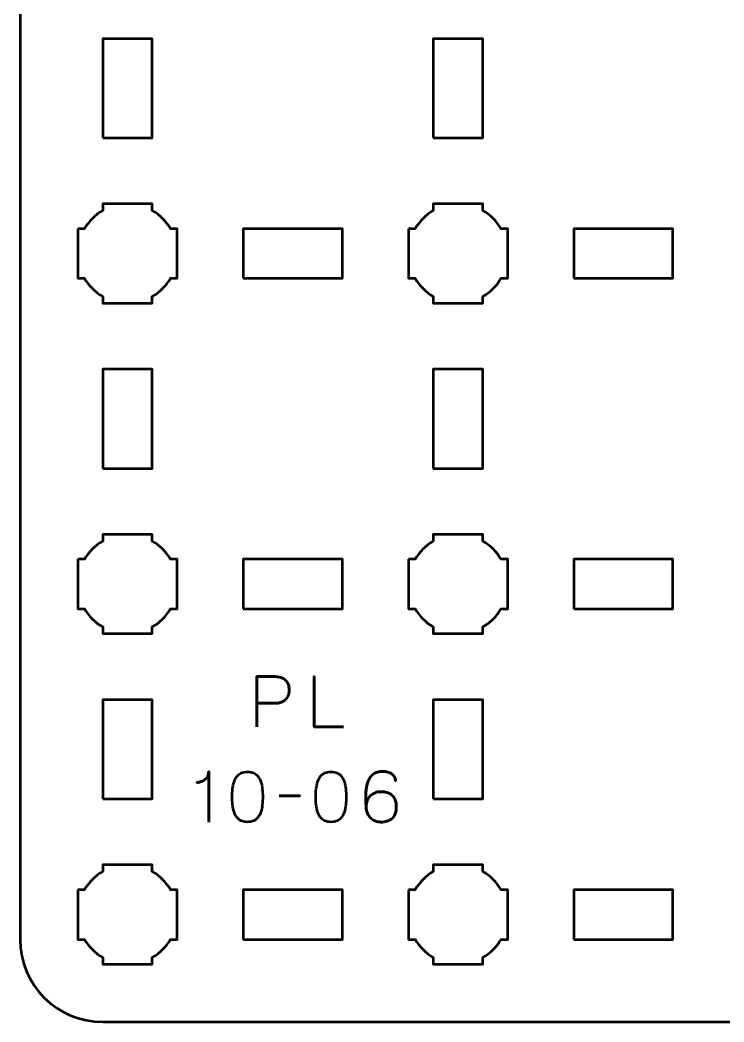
# Model space of a CAD drawing. Header units: centimetres. Extents: x -20.1 to -0.8, y -20.5 to -9.2.
# Drawn here: x -20.15 to -15.89, y -20.5 to -14.44 of the extents above; entities that cross this region are included whole.
import ezdxf

# ---------------------------------------------------------------- set-up
doc = ezdxf.new("R2010")
doc.units = ezdxf.units.CM
doc.header["$MEASUREMENT"] = 0
doc.layers.add('Layer 1', color=7, linetype='Continuous')

msp = doc.modelspace()

# ---------------------------------------------------------------- linework, layer by layer
at = {"layer": 'Layer 1', "color": 250, "lineweight": 53}
for points in [[(-19.65, -15.15), (-19.35, -15.15), (-19.35, -14.55), (-19.65, -14.55), (-19.65, -15.15)], [(-17.65, -15.15), (-17.35, -15.15), (-17.35, -14.55), (-17.65, -14.55), (-17.65, -15.15)], [(-18.8, -16), (-18.2, -16), (-18.2, -15.7), (-18.8, -15.7), (-18.8, -16)], [(-16.8, -16), (-16.2, -16), (-16.2, -15.7), (-16.8, -15.7), (-16.8, -16)], [(-19.65, -17.15), (-19.35, -17.15), (-19.35, -16.55), (-19.65, -16.55), (-19.65, -17.15)], [(-17.65, -17.15), (-17.35, -17.15), (-17.35, -16.55), (-17.65, -16.55), (-17.65, -17.15)], [(-18.8, -18), (-18.2, -18), (-18.2, -17.7), (-18.8, -17.7), (-18.8, -18)], [(-16.8, -18), (-16.2, -18), (-16.2, -17.7), (-16.8, -17.7), (-16.8, -18)], [(-19.65, -19.15), (-19.35, -19.15), (-19.35, -18.55), (-19.65, -18.55), (-19.65, -19.15)], [(-17.65, -19.15), (-17.35, -19.15), (-17.35, -18.55), (-17.65, -18.55), (-17.65, -19.15)], [(-18.8, -20), (-18.2, -20), (-18.2, -19.7), (-18.8, -19.7), (-18.8, -20)], [(-16.8, -20), (-16.2, -20), (-16.2, -19.7), (-16.8, -19.7), (-16.8, -20)]]:
    msp.add_lwpolyline(points, close=True, dxfattribs=at)
msp.add_open_spline([(-20.15, -20), (-20.15, -20), (-20.15, -9.7), (-20.15, -9.7), (-20.15, -9.7), (-20.15, -9.42391), (-19.92609, -9.2), (-19.65, -9.2), (-19.65, -9.2), (-19.65, -9.2), (-1.35, -9.2), (-1.35, -9.2), (-1.35, -9.2), (-1.07391, -9.2), (-0.85, -9.42391), (-0.85, -9.7), (-0.85, -9.7), (-0.85, -9.7), (-0.85, -20), (-0.85, -20), (-0.85, -20), (-0.85, -20.27609), (-1.07391, -20.5), (-1.35, -20.5), (-1.35, -20.5), (-1.35, -20.5), (-19.65, -20.5), (-19.65, -20.5), (-19.65, -20.5), (-19.92609, -20.5), (-20.15, -20.27609), (-20.15, -20)], degree=3, knots=[0, 0, 0, 0, 0.125, 0.125, 0.125, 0.125, 0.25, 0.25, 0.25, 0.25, 0.375, 0.375, 0.375, 0.375, 0.5, 0.5, 0.5, 0.5, 0.625, 0.625, 0.625, 0.625, 0.75, 0.75, 0.75, 0.75, 0.875, 0.875, 0.875, 0.875, 1, 1, 1, 1], dxfattribs=at)
at = {"layer": 'Layer 1', "lineweight": 53}
for points in [[(-19.8, -15.7), (-19.8, -15.7), (-19.75985, -15.7), (-19.75985, -15.7), (-19.75985, -15.7), (-19.7335, -15.65447), (-19.69553, -15.6165), (-19.65, -15.59015), (-19.65, -15.59015), (-19.65, -15.59015), (-19.65, -15.55), (-19.65, -15.55), (-19.65, -15.55), (-19.65, -15.55), (-19.5, -15.55), (-19.5, -15.55), (-19.5, -15.55), (-19.5, -15.55), (-19.35, -15.55), (-19.35, -15.55), (-19.35, -15.55), (-19.35, -15.55), (-19.35, -15.59015), (-19.35, -15.59015), (-19.35, -15.59015), (-19.30447, -15.6165), (-19.2665, -15.65447), (-19.24015, -15.7), (-19.24015, -15.7), (-19.24015, -15.7), (-19.2, -15.7), (-19.2, -15.7), (-19.2, -15.7), (-19.2, -15.7), (-19.2, -15.85), (-19.2, -15.85), (-19.2, -15.85), (-19.2, -15.85), (-19.2, -16), (-19.2, -16), (-19.2, -16), (-19.2, -16), (-19.24015, -16), (-19.24015, -16), (-19.24015, -16), (-19.2665, -16.04553), (-19.30447, -16.0835), (-19.35, -16.10985), (-19.35, -16.10985), (-19.35, -16.10985), (-19.35, -16.15), (-19.35, -16.15), (-19.35, -16.15), (-19.35, -16.15), (-19.5, -16.15), (-19.5, -16.15), (-19.5, -16.15), (-19.5, -16.15), (-19.65, -16.15), (-19.65, -16.15), (-19.65, -16.15), (-19.65, -16.15), (-19.65, -16.10985), (-19.65, -16.10985), (-19.65, -16.10985), (-19.69553, -16.0835), (-19.7335, -16.04553), (-19.75985, -16), (-19.75985, -16), (-19.75985, -16), (-19.8, -16), (-19.8, -16), (-19.8, -16), (-19.8, -16), (-19.8, -15.85), (-19.8, -15.85), (-19.8, -15.85), (-19.8, -15.85), (-19.8, -15.7), (-19.8, -15.7)], [(-17.8, -15.7), (-17.8, -15.7), (-17.75985, -15.7), (-17.75985, -15.7), (-17.75985, -15.7), (-17.7335, -15.65447), (-17.69553, -15.6165), (-17.65, -15.59015), (-17.65, -15.59015), (-17.65, -15.59015), (-17.65, -15.55), (-17.65, -15.55), (-17.65, -15.55), (-17.65, -15.55), (-17.5, -15.55), (-17.5, -15.55), (-17.5, -15.55), (-17.5, -15.55), (-17.35, -15.55), (-17.35, -15.55), (-17.35, -15.55), (-17.35, -15.55), (-17.35, -15.59015), (-17.35, -15.59015), (-17.35, -15.59015), (-17.30447, -15.6165), (-17.2665, -15.65447), (-17.24015, -15.7), (-17.24015, -15.7), (-17.24015, -15.7), (-17.2, -15.7), (-17.2, -15.7), (-17.2, -15.7), (-17.2, -15.7), (-17.2, -15.85), (-17.2, -15.85), (-17.2, -15.85), (-17.2, -15.85), (-17.2, -16), (-17.2, -16), (-17.2, -16), (-17.2, -16), (-17.24015, -16), (-17.24015, -16), (-17.24015, -16), (-17.2665, -16.04553), (-17.30447, -16.0835), (-17.35, -16.10985), (-17.35, -16.10985), (-17.35, -16.10985), (-17.35, -16.15), (-17.35, -16.15), (-17.35, -16.15), (-17.35, -16.15), (-17.5, -16.15), (-17.5, -16.15), (-17.5, -16.15), (-17.5, -16.15), (-17.65, -16.15), (-17.65, -16.15), (-17.65, -16.15), (-17.65, -16.15), (-17.65, -16.10985), (-17.65, -16.10985), (-17.65, -16.10985), (-17.69553, -16.0835), (-17.7335, -16.04553), (-17.75985, -16), (-17.75985, -16), (-17.75985, -16), (-17.8, -16), (-17.8, -16), (-17.8, -16), (-17.8, -16), (-17.8, -15.85), (-17.8, -15.85), (-17.8, -15.85), (-17.8, -15.85), (-17.8, -15.7), (-17.8, -15.7)], [(-19.8, -17.7), (-19.8, -17.7), (-19.75985, -17.7), (-19.75985, -17.7), (-19.75985, -17.7), (-19.7335, -17.65447), (-19.69553, -17.6165), (-19.65, -17.59015), (-19.65, -17.59015), (-19.65, -17.59015), (-19.65, -17.55), (-19.65, -17.55), (-19.65, -17.55), (-19.65, -17.55), (-19.5, -17.55), (-19.5, -17.55), (-19.5, -17.55), (-19.5, -17.55), (-19.35, -17.55), (-19.35, -17.55), (-19.35, -17.55), (-19.35, -17.55), (-19.35, -17.59015), (-19.35, -17.59015), (-19.35, -17.59015), (-19.30447, -17.6165), (-19.2665, -17.65447), (-19.24015, -17.7), (-19.24015, -17.7), (-19.24015, -17.7), (-19.2, -17.7), (-19.2, -17.7), (-19.2, -17.7), (-19.2, -17.7), (-19.2, -17.85), (-19.2, -17.85), (-19.2, -17.85), (-19.2, -17.85), (-19.2, -18), (-19.2, -18), (-19.2, -18), (-19.2, -18), (-19.24015, -18), (-19.24015, -18), (-19.24015, -18), (-19.2665, -18.04553), (-19.30447, -18.0835), (-19.35, -18.10985), (-19.35, -18.10985), (-19.35, -18.10985), (-19.35, -18.15), (-19.35, -18.15), (-19.35, -18.15), (-19.35, -18.15), (-19.5, -18.15), (-19.5, -18.15), (-19.5, -18.15), (-19.5, -18.15), (-19.65, -18.15), (-19.65, -18.15), (-19.65, -18.15), (-19.65, -18.15), (-19.65, -18.10985), (-19.65, -18.10985), (-19.65, -18.10985), (-19.69553, -18.0835), (-19.7335, -18.04553), (-19.75985, -18), (-19.75985, -18), (-19.75985, -18), (-19.8, -18), (-19.8, -18), (-19.8, -18), (-19.8, -18), (-19.8, -17.85), (-19.8, -17.85), (-19.8, -17.85), (-19.8, -17.85), (-19.8, -17.7), (-19.8, -17.7)], [(-17.8, -17.7), (-17.8, -17.7), (-17.75985, -17.7), (-17.75985, -17.7), (-17.75985, -17.7), (-17.7335, -17.65447), (-17.69553, -17.6165), (-17.65, -17.59015), (-17.65, -17.59015), (-17.65, -17.59015), (-17.65, -17.55), (-17.65, -17.55), (-17.65, -17.55), (-17.65, -17.55), (-17.5, -17.55), (-17.5, -17.55), (-17.5, -17.55), (-17.5, -17.55), (-17.35, -17.55), (-17.35, -17.55), (-17.35, -17.55), (-17.35, -17.55), (-17.35, -17.59015), (-17.35, -17.59015), (-17.35, -17.59015), (-17.30447, -17.6165), (-17.2665, -17.65447), (-17.24015, -17.7), (-17.24015, -17.7), (-17.24015, -17.7), (-17.2, -17.7), (-17.2, -17.7), (-17.2, -17.7), (-17.2, -17.7), (-17.2, -17.85), (-17.2, -17.85), (-17.2, -17.85), (-17.2, -17.85), (-17.2, -18), (-17.2, -18), (-17.2, -18), (-17.2, -18), (-17.24015, -18), (-17.24015, -18), (-17.24015, -18), (-17.2665, -18.04553), (-17.30447, -18.0835), (-17.35, -18.10985), (-17.35, -18.10985), (-17.35, -18.10985), (-17.35, -18.15), (-17.35, -18.15), (-17.35, -18.15), (-17.35, -18.15), (-17.5, -18.15), (-17.5, -18.15), (-17.5, -18.15), (-17.5, -18.15), (-17.65, -18.15), (-17.65, -18.15), (-17.65, -18.15), (-17.65, -18.15), (-17.65, -18.10985), (-17.65, -18.10985), (-17.65, -18.10985), (-17.69553, -18.0835), (-17.7335, -18.04553), (-17.75985, -18), (-17.75985, -18), (-17.75985, -18), (-17.8, -18), (-17.8, -18), (-17.8, -18), (-17.8, -18), (-17.8, -17.85), (-17.8, -17.85), (-17.8, -17.85), (-17.8, -17.85), (-17.8, -17.7), (-17.8, -17.7)], [(-19.8, -19.7), (-19.8, -19.7), (-19.75985, -19.7), (-19.75985, -19.7), (-19.75985, -19.7), (-19.7335, -19.65447), (-19.69553, -19.6165), (-19.65, -19.59015), (-19.65, -19.59015), (-19.65, -19.59015), (-19.65, -19.55), (-19.65, -19.55), (-19.65, -19.55), (-19.65, -19.55), (-19.5, -19.55), (-19.5, -19.55), (-19.5, -19.55), (-19.5, -19.55), (-19.35, -19.55), (-19.35, -19.55), (-19.35, -19.55), (-19.35, -19.55), (-19.35, -19.59015), (-19.35, -19.59015), (-19.35, -19.59015), (-19.30447, -19.6165), (-19.2665, -19.65447), (-19.24015, -19.7), (-19.24015, -19.7), (-19.24015, -19.7), (-19.2, -19.7), (-19.2, -19.7), (-19.2, -19.7), (-19.2, -19.7), (-19.2, -19.85), (-19.2, -19.85), (-19.2, -19.85), (-19.2, -19.85), (-19.2, -20), (-19.2, -20), (-19.2, -20), (-19.2, -20), (-19.24015, -20), (-19.24015, -20), (-19.24015, -20), (-19.2665, -20.04553), (-19.30447, -20.0835), (-19.35, -20.10985), (-19.35, -20.10985), (-19.35, -20.10985), (-19.35, -20.15), (-19.35, -20.15), (-19.35, -20.15), (-19.35, -20.15), (-19.5, -20.15), (-19.5, -20.15), (-19.5, -20.15), (-19.5, -20.15), (-19.65, -20.15), (-19.65, -20.15), (-19.65, -20.15), (-19.65, -20.15), (-19.65, -20.10985), (-19.65, -20.10985), (-19.65, -20.10985), (-19.69553, -20.0835), (-19.7335, -20.04553), (-19.75985, -20), (-19.75985, -20), (-19.75985, -20), (-19.8, -20), (-19.8, -20), (-19.8, -20), (-19.8, -20), (-19.8, -19.85), (-19.8, -19.85), (-19.8, -19.85), (-19.8, -19.85), (-19.8, -19.7), (-19.8, -19.7)], [(-17.8, -19.7), (-17.8, -19.7), (-17.75985, -19.7), (-17.75985, -19.7), (-17.75985, -19.7), (-17.7335, -19.65447), (-17.69553, -19.6165), (-17.65, -19.59015), (-17.65, -19.59015), (-17.65, -19.59015), (-17.65, -19.55), (-17.65, -19.55), (-17.65, -19.55), (-17.65, -19.55), (-17.5, -19.55), (-17.5, -19.55), (-17.5, -19.55), (-17.5, -19.55), (-17.35, -19.55), (-17.35, -19.55), (-17.35, -19.55), (-17.35, -19.55), (-17.35, -19.59015), (-17.35, -19.59015), (-17.35, -19.59015), (-17.30447, -19.6165), (-17.2665, -19.65447), (-17.24015, -19.7), (-17.24015, -19.7), (-17.24015, -19.7), (-17.2, -19.7), (-17.2, -19.7), (-17.2, -19.7), (-17.2, -19.7), (-17.2, -19.85), (-17.2, -19.85), (-17.2, -19.85), (-17.2, -19.85), (-17.2, -20), (-17.2, -20), (-17.2, -20), (-17.2, -20), (-17.24015, -20), (-17.24015, -20), (-17.24015, -20), (-17.2665, -20.04553), (-17.30447, -20.0835), (-17.35, -20.10985), (-17.35, -20.10985), (-17.35, -20.10985), (-17.35, -20.15), (-17.35, -20.15), (-17.35, -20.15), (-17.35, -20.15), (-17.5, -20.15), (-17.5, -20.15), (-17.5, -20.15), (-17.5, -20.15), (-17.65, -20.15), (-17.65, -20.15), (-17.65, -20.15), (-17.65, -20.15), (-17.65, -20.10985), (-17.65, -20.10985), (-17.65, -20.10985), (-17.69553, -20.0835), (-17.7335, -20.04553), (-17.75985, -20), (-17.75985, -20), (-17.75985, -20), (-17.8, -20), (-17.8, -20), (-17.8, -20), (-17.8, -20), (-17.8, -19.85), (-17.8, -19.85), (-17.8, -19.85), (-17.8, -19.85), (-17.8, -19.7), (-17.8, -19.7)]]:
    msp.add_open_spline(points, degree=3, knots=[0, 0, 0, 0, 0.05, 0.05, 0.05, 0.05, 0.1, 0.1, 0.1, 0.1, 0.15, 0.15, 0.15, 0.15, 0.2, 0.2, 0.2, 0.2, 0.25, 0.25, 0.25, 0.25, 0.3, 0.3, 0.3, 0.3, 0.35, 0.35, 0.35, 0.35, 0.4, 0.4, 0.4, 0.4, 0.45, 0.45, 0.45, 0.45, 0.5, 0.5, 0.5, 0.5, 0.55, 0.55, 0.55, 0.55, 0.6, 0.6, 0.6, 0.6, 0.65, 0.65, 0.65, 0.65, 0.7, 0.7, 0.7, 0.7, 0.75, 0.75, 0.75, 0.75, 0.8, 0.8, 0.8, 0.8, 0.85, 0.85, 0.85, 0.85, 0.9, 0.9, 0.9, 0.9, 0.95, 0.95, 0.95, 0.95, 1, 1, 1, 1], dxfattribs=at)
at = {"layer": 'Layer 1', "color": 5, "lineweight": 53}
for points, knots in [([(-18.71695, -18.71492), (-18.71695, -18.71492), (-18.71695, -18.4097), (-18.71695, -18.4097), (-18.71695, -18.4097), (-18.71695, -18.4097), (-18.61958, -18.4097), (-18.61958, -18.4097), (-18.61958, -18.4097), (-18.60011, -18.40977), (-18.5841, -18.41196), (-18.57147, -18.41619), (-18.57147, -18.41619), (-18.55891, -18.42035), (-18.54903, -18.42614), (-18.5419, -18.43348), (-18.5419, -18.43348), (-18.53478, -18.44074), (-18.5297, -18.44907), (-18.52659, -18.45845), (-18.52659, -18.45845), (-18.52356, -18.46784), (-18.5218, -18.47764), (-18.52137, -18.48802), (-18.52137, -18.48802), (-18.52088, -18.49839), (-18.52208, -18.50855), (-18.5249, -18.51842), (-18.5249, -18.51842), (-18.52779, -18.5283), (-18.53266, -18.53726), (-18.53965, -18.54531), (-18.53965, -18.54531), (-18.54656, -18.55335), (-18.55594, -18.55977), (-18.56773, -18.5645), (-18.56773, -18.5645), (-18.57951, -18.56929), (-18.59411, -18.57169), (-18.61154, -18.57183), (-18.61154, -18.57183), (-18.61154, -18.57183), (-18.71695, -18.57183), (-18.71695, -18.57183), (-18.71695, -18.57183), (-18.71695, -18.57183), (-18.61154, -18.57183), (-18.61154, -18.57183), (-18.61154, -18.57183), (-18.59447, -18.57169), (-18.58, -18.56929), (-18.56829, -18.5645), (-18.56829, -18.5645), (-18.55651, -18.55977), (-18.54712, -18.55335), (-18.54007, -18.54531), (-18.54007, -18.54531), (-18.53308, -18.53726), (-18.52807, -18.5283), (-18.52511, -18.51842), (-18.52511, -18.51842), (-18.52215, -18.50855), (-18.52088, -18.49839), (-18.52137, -18.48802), (-18.52137, -18.48802), (-18.5218, -18.47764), (-18.52356, -18.46784), (-18.52673, -18.45845), (-18.52673, -18.45845), (-18.52984, -18.44907), (-18.53506, -18.44074), (-18.54219, -18.43348), (-18.54219, -18.43348), (-18.54938, -18.42614), (-18.55926, -18.42035), (-18.57182, -18.41619), (-18.57182, -18.41619), (-18.58445, -18.41196), (-18.60032, -18.40977), (-18.61958, -18.4097), (-18.61958, -18.4097), (-18.61958, -18.4097), (-18.71695, -18.4097), (-18.71695, -18.4097), (-18.71695, -18.4097), (-18.71695, -18.4097), (-18.71695, -18.71492), (-18.71695, -18.71492)], [0, 0, 0, 0, 0.0454545, 0.0454545, 0.0454545, 0.0454545, 0.0909091, 0.0909091, 0.0909091, 0.0909091, 0.1363636, 0.1363636, 0.1363636, 0.1363636, 0.1818182, 0.1818182, 0.1818182, 0.1818182, 0.2272727, 0.2272727, 0.2272727, 0.2272727, 0.2727273, 0.2727273, 0.2727273, 0.2727273, 0.3181818, 0.3181818, 0.3181818, 0.3181818, 0.3636364, 0.3636364, 0.3636364, 0.3636364, 0.4090909, 0.4090909, 0.4090909, 0.4090909, 0.4545455, 0.4545455, 0.4545455, 0.4545455, 0.5, 0.5, 0.5, 0.5, 0.5454545, 0.5454545, 0.5454545, 0.5454545, 0.5909091, 0.5909091, 0.5909091, 0.5909091, 0.6363636, 0.6363636, 0.6363636, 0.6363636, 0.6818182, 0.6818182, 0.6818182, 0.6818182, 0.7272727, 0.7272727, 0.7272727, 0.7272727, 0.7727273, 0.7727273, 0.7727273, 0.7727273, 0.8181818, 0.8181818, 0.8181818, 0.8181818, 0.8636364, 0.8636364, 0.8636364, 0.8636364, 0.9090909, 0.9090909, 0.9090909, 0.9090909, 0.9545455, 0.9545455, 0.9545455, 0.9545455, 1, 1, 1, 1]), ([(-18.19245, -18.71492), (-18.19245, -18.71492), (-18.37067, -18.71492), (-18.37067, -18.71492), (-18.37067, -18.71492), (-18.37067, -18.71492), (-18.37067, -18.4097), (-18.37067, -18.4097), (-18.37067, -18.4097), (-18.37067, -18.4097), (-18.37067, -18.71492), (-18.37067, -18.71492), (-18.37067, -18.71492), (-18.37067, -18.71492), (-18.19245, -18.71492), (-18.19245, -18.71492)], [0, 0, 0, 0, 0.25, 0.25, 0.25, 0.25, 0.5, 0.5, 0.5, 0.5, 0.75, 0.75, 0.75, 0.75, 1, 1, 1, 1]), ([(-19.00862, -19.29023), (-19.00862, -19.29023), (-19.00862, -18.98501), (-19.00862, -18.98501), (-19.00862, -18.98501), (-19.00869, -18.99538), (-19.01053, -19.00427), (-19.01406, -19.01168), (-19.01406, -19.01168), (-19.01751, -19.01916), (-19.0221, -19.0253), (-19.02774, -19.03023), (-19.02774, -19.03023), (-19.03339, -19.03517), (-19.03946, -19.03912), (-19.04595, -19.04209), (-19.04595, -19.04209), (-19.05244, -19.04498), (-19.05872, -19.04717), (-19.06479, -19.04851), (-19.06479, -19.04851), (-19.07092, -19.04992), (-19.07615, -19.05077), (-19.08059, -19.05105), (-19.08059, -19.05105), (-19.07615, -19.05077), (-19.07092, -19.04992), (-19.06479, -19.04851), (-19.06479, -19.04851), (-19.05872, -19.04717), (-19.05244, -19.04498), (-19.04595, -19.04209), (-19.04595, -19.04209), (-19.03946, -19.03912), (-19.03339, -19.03517), (-19.02774, -19.03023), (-19.02774, -19.03023), (-19.0221, -19.0253), (-19.01751, -19.01916), (-19.01406, -19.01168), (-19.01406, -19.01168), (-19.01053, -19.00427), (-19.00869, -18.99538), (-19.00862, -18.98501), (-19.00862, -18.98501), (-19.00862, -18.98501), (-19.00862, -19.29023), (-19.00862, -19.29023)], [0, 0, 0, 0, 0.0833333, 0.0833333, 0.0833333, 0.0833333, 0.1666667, 0.1666667, 0.1666667, 0.1666667, 0.25, 0.25, 0.25, 0.25, 0.3333333, 0.3333333, 0.3333333, 0.3333333, 0.4166667, 0.4166667, 0.4166667, 0.4166667, 0.5, 0.5, 0.5, 0.5, 0.5833333, 0.5833333, 0.5833333, 0.5833333, 0.6666667, 0.6666667, 0.6666667, 0.6666667, 0.75, 0.75, 0.75, 0.75, 0.8333333, 0.8333333, 0.8333333, 0.8333333, 0.9166667, 0.9166667, 0.9166667, 0.9166667, 1, 1, 1, 1]), ([(-18.7741, -19.29023), (-18.75929, -19.29016), (-18.74652, -19.28755), (-18.73586, -19.28247), (-18.73586, -19.28247), (-18.72528, -19.27739), (-18.71646, -19.27012), (-18.70941, -19.26088), (-18.70941, -19.26088), (-18.70242, -19.25157), (-18.69692, -19.24056), (-18.69283, -19.22786), (-18.69283, -19.22786), (-18.6888, -19.21516), (-18.68591, -19.20126), (-18.68429, -19.18602), (-18.68429, -19.18602), (-18.68259, -19.17078), (-18.68175, -19.15476), (-18.68182, -19.13783), (-18.68182, -19.13783), (-18.68175, -19.12097), (-18.68259, -19.10495), (-18.68429, -19.08978), (-18.68429, -19.08978), (-18.68591, -19.07461), (-18.6888, -19.06064), (-18.69283, -19.04794), (-18.69283, -19.04794), (-18.69692, -19.03531), (-18.70242, -19.02431), (-18.70941, -19.01492), (-18.70941, -19.01492), (-18.71646, -19.00561), (-18.72528, -18.99834), (-18.73586, -18.99326), (-18.73586, -18.99326), (-18.74652, -18.98811), (-18.75929, -18.9855), (-18.7741, -18.98543), (-18.7741, -18.98543), (-18.78892, -18.9855), (-18.80169, -18.98811), (-18.81235, -18.99326), (-18.81235, -18.99326), (-18.82293, -18.99834), (-18.83175, -19.00561), (-18.8388, -19.01492), (-18.8388, -19.01492), (-18.84579, -19.02431), (-18.85129, -19.03531), (-18.85538, -19.04794), (-18.85538, -19.04794), (-18.85941, -19.06064), (-18.8623, -19.07461), (-18.86392, -19.08978), (-18.86392, -19.08978), (-18.86561, -19.10495), (-18.86646, -19.12097), (-18.86639, -19.13783), (-18.86639, -19.13783), (-18.86646, -19.15476), (-18.86561, -19.17078), (-18.86392, -19.18602), (-18.86392, -19.18602), (-18.8623, -19.20126), (-18.85941, -19.21516), (-18.85538, -19.22786), (-18.85538, -19.22786), (-18.85129, -19.24056), (-18.84579, -19.25157), (-18.8388, -19.26088), (-18.8388, -19.26088), (-18.83175, -19.27012), (-18.82293, -19.27739), (-18.81235, -19.28247), (-18.81235, -19.28247), (-18.80169, -19.28755), (-18.78892, -19.29016), (-18.7741, -19.29023)], [0, 0, 0, 0, 0.05, 0.05, 0.05, 0.05, 0.1, 0.1, 0.1, 0.1, 0.15, 0.15, 0.15, 0.15, 0.2, 0.2, 0.2, 0.2, 0.25, 0.25, 0.25, 0.25, 0.3, 0.3, 0.3, 0.3, 0.35, 0.35, 0.35, 0.35, 0.4, 0.4, 0.4, 0.4, 0.45, 0.45, 0.45, 0.45, 0.5, 0.5, 0.5, 0.5, 0.55, 0.55, 0.55, 0.55, 0.6, 0.6, 0.6, 0.6, 0.65, 0.65, 0.65, 0.65, 0.7, 0.7, 0.7, 0.7, 0.75, 0.75, 0.75, 0.75, 0.8, 0.8, 0.8, 0.8, 0.85, 0.85, 0.85, 0.85, 0.9, 0.9, 0.9, 0.9, 0.95, 0.95, 0.95, 0.95, 1, 1, 1, 1]), ([(-18.7741, -19.29023), (-18.75929, -19.29016), (-18.74652, -19.28755), (-18.73586, -19.28247), (-18.73586, -19.28247), (-18.72528, -19.27739), (-18.71646, -19.27012), (-18.70941, -19.26088), (-18.70941, -19.26088), (-18.70242, -19.25157), (-18.69692, -19.24056), (-18.69283, -19.22786), (-18.69283, -19.22786), (-18.6888, -19.21516), (-18.68591, -19.20126), (-18.68429, -19.18602), (-18.68429, -19.18602), (-18.68259, -19.17078), (-18.68175, -19.15476), (-18.68182, -19.13783), (-18.68182, -19.13783), (-18.68175, -19.12097), (-18.68259, -19.10495), (-18.68429, -19.08978), (-18.68429, -19.08978), (-18.68591, -19.07461), (-18.6888, -19.06064), (-18.69283, -19.04794), (-18.69283, -19.04794), (-18.69692, -19.03531), (-18.70242, -19.02431), (-18.70941, -19.01492), (-18.70941, -19.01492), (-18.71646, -19.00561), (-18.72528, -18.99834), (-18.73586, -18.99326), (-18.73586, -18.99326), (-18.74652, -18.98811), (-18.75929, -18.9855), (-18.7741, -18.98543), (-18.7741, -18.98543), (-18.78892, -18.9855), (-18.80169, -18.98811), (-18.81235, -18.99326), (-18.81235, -18.99326), (-18.82293, -18.99834), (-18.83175, -19.00561), (-18.8388, -19.01492), (-18.8388, -19.01492), (-18.84579, -19.02431), (-18.85129, -19.03531), (-18.85538, -19.04794), (-18.85538, -19.04794), (-18.85941, -19.06064), (-18.8623, -19.07461), (-18.86392, -19.08978), (-18.86392, -19.08978), (-18.86561, -19.10495), (-18.86646, -19.12097), (-18.86639, -19.13783), (-18.86639, -19.13783), (-18.86646, -19.15476), (-18.86561, -19.17078), (-18.86392, -19.18602), (-18.86392, -19.18602), (-18.8623, -19.20126), (-18.85941, -19.21516), (-18.85538, -19.22786), (-18.85538, -19.22786), (-18.85129, -19.24056), (-18.84579, -19.25157), (-18.8388, -19.26088), (-18.8388, -19.26088), (-18.83175, -19.27012), (-18.82293, -19.27739), (-18.81235, -19.28247), (-18.81235, -19.28247), (-18.80169, -19.28755), (-18.78892, -19.29016), (-18.7741, -19.29023)], [0, 0, 0, 0, 0.05, 0.05, 0.05, 0.05, 0.1, 0.1, 0.1, 0.1, 0.15, 0.15, 0.15, 0.15, 0.2, 0.2, 0.2, 0.2, 0.25, 0.25, 0.25, 0.25, 0.3, 0.3, 0.3, 0.3, 0.35, 0.35, 0.35, 0.35, 0.4, 0.4, 0.4, 0.4, 0.45, 0.45, 0.45, 0.45, 0.5, 0.5, 0.5, 0.5, 0.55, 0.55, 0.55, 0.55, 0.6, 0.6, 0.6, 0.6, 0.65, 0.65, 0.65, 0.65, 0.7, 0.7, 0.7, 0.7, 0.75, 0.75, 0.75, 0.75, 0.8, 0.8, 0.8, 0.8, 0.85, 0.85, 0.85, 0.85, 0.9, 0.9, 0.9, 0.9, 0.95, 0.95, 0.95, 0.95, 1, 1, 1, 1]), ([(-18.26907, -19.29023), (-18.25426, -19.29016), (-18.24149, -19.28755), (-18.23083, -19.28247), (-18.23083, -19.28247), (-18.22025, -19.27739), (-18.21143, -19.27012), (-18.20438, -19.26088), (-18.20438, -19.26088), (-18.19739, -19.25157), (-18.19189, -19.24056), (-18.1878, -19.22786), (-18.1878, -19.22786), (-18.18377, -19.21516), (-18.18088, -19.20126), (-18.17926, -19.18602), (-18.17926, -19.18602), (-18.17756, -19.17078), (-18.17672, -19.15476), (-18.17679, -19.13783), (-18.17679, -19.13783), (-18.17672, -19.12097), (-18.17756, -19.10495), (-18.17926, -19.08978), (-18.17926, -19.08978), (-18.18088, -19.07461), (-18.18377, -19.06064), (-18.1878, -19.04794), (-18.1878, -19.04794), (-18.19189, -19.03531), (-18.19739, -19.02431), (-18.20438, -19.01492), (-18.20438, -19.01492), (-18.21143, -19.00561), (-18.22025, -18.99834), (-18.23083, -18.99326), (-18.23083, -18.99326), (-18.24149, -18.98811), (-18.25426, -18.9855), (-18.26907, -18.98543), (-18.26907, -18.98543), (-18.28389, -18.9855), (-18.29666, -18.98811), (-18.30732, -18.99326), (-18.30732, -18.99326), (-18.3179, -18.99834), (-18.32672, -19.00561), (-18.33377, -19.01492), (-18.33377, -19.01492), (-18.34076, -19.02431), (-18.34626, -19.03531), (-18.35035, -19.04794), (-18.35035, -19.04794), (-18.35438, -19.06064), (-18.35727, -19.07461), (-18.35889, -19.08978), (-18.35889, -19.08978), (-18.36058, -19.10495), (-18.36143, -19.12097), (-18.36136, -19.13783), (-18.36136, -19.13783), (-18.36143, -19.15476), (-18.36058, -19.17078), (-18.35889, -19.18602), (-18.35889, -19.18602), (-18.35727, -19.20126), (-18.35438, -19.21516), (-18.35035, -19.22786), (-18.35035, -19.22786), (-18.34626, -19.24056), (-18.34076, -19.25157), (-18.33377, -19.26088), (-18.33377, -19.26088), (-18.32672, -19.27012), (-18.3179, -19.27739), (-18.30732, -19.28247), (-18.30732, -19.28247), (-18.29666, -19.28755), (-18.28389, -19.29016), (-18.26907, -19.29023)], [0, 0, 0, 0, 0.05, 0.05, 0.05, 0.05, 0.1, 0.1, 0.1, 0.1, 0.15, 0.15, 0.15, 0.15, 0.2, 0.2, 0.2, 0.2, 0.25, 0.25, 0.25, 0.25, 0.3, 0.3, 0.3, 0.3, 0.35, 0.35, 0.35, 0.35, 0.4, 0.4, 0.4, 0.4, 0.45, 0.45, 0.45, 0.45, 0.5, 0.5, 0.5, 0.5, 0.55, 0.55, 0.55, 0.55, 0.6, 0.6, 0.6, 0.6, 0.65, 0.65, 0.65, 0.65, 0.7, 0.7, 0.7, 0.7, 0.75, 0.75, 0.75, 0.75, 0.8, 0.8, 0.8, 0.8, 0.85, 0.85, 0.85, 0.85, 0.9, 0.9, 0.9, 0.9, 0.95, 0.95, 0.95, 0.95, 1, 1, 1, 1]), ([(-18.26907, -19.29023), (-18.25426, -19.29016), (-18.24149, -19.28755), (-18.23083, -19.28247), (-18.23083, -19.28247), (-18.22025, -19.27739), (-18.21143, -19.27012), (-18.20438, -19.26088), (-18.20438, -19.26088), (-18.19739, -19.25157), (-18.19189, -19.24056), (-18.1878, -19.22786), (-18.1878, -19.22786), (-18.18377, -19.21516), (-18.18088, -19.20126), (-18.17926, -19.18602), (-18.17926, -19.18602), (-18.17756, -19.17078), (-18.17672, -19.15476), (-18.17679, -19.13783), (-18.17679, -19.13783), (-18.17672, -19.12097), (-18.17756, -19.10495), (-18.17926, -19.08978), (-18.17926, -19.08978), (-18.18088, -19.07461), (-18.18377, -19.06064), (-18.1878, -19.04794), (-18.1878, -19.04794), (-18.19189, -19.03531), (-18.19739, -19.02431), (-18.20438, -19.01492), (-18.20438, -19.01492), (-18.21143, -19.00561), (-18.22025, -18.99834), (-18.23083, -18.99326), (-18.23083, -18.99326), (-18.24149, -18.98811), (-18.25426, -18.9855), (-18.26907, -18.98543), (-18.26907, -18.98543), (-18.28389, -18.9855), (-18.29666, -18.98811), (-18.30732, -18.99326), (-18.30732, -18.99326), (-18.3179, -18.99834), (-18.32672, -19.00561), (-18.33377, -19.01492), (-18.33377, -19.01492), (-18.34076, -19.02431), (-18.34626, -19.03531), (-18.35035, -19.04794), (-18.35035, -19.04794), (-18.35438, -19.06064), (-18.35727, -19.07461), (-18.35889, -19.08978), (-18.35889, -19.08978), (-18.36058, -19.10495), (-18.36143, -19.12097), (-18.36136, -19.13783), (-18.36136, -19.13783), (-18.36143, -19.15476), (-18.36058, -19.17078), (-18.35889, -19.18602), (-18.35889, -19.18602), (-18.35727, -19.20126), (-18.35438, -19.21516), (-18.35035, -19.22786), (-18.35035, -19.22786), (-18.34626, -19.24056), (-18.34076, -19.25157), (-18.33377, -19.26088), (-18.33377, -19.26088), (-18.32672, -19.27012), (-18.3179, -19.27739), (-18.30732, -19.28247), (-18.30732, -19.28247), (-18.29666, -19.28755), (-18.28389, -19.29016), (-18.26907, -19.29023)], [0, 0, 0, 0, 0.05, 0.05, 0.05, 0.05, 0.1, 0.1, 0.1, 0.1, 0.15, 0.15, 0.15, 0.15, 0.2, 0.2, 0.2, 0.2, 0.25, 0.25, 0.25, 0.25, 0.3, 0.3, 0.3, 0.3, 0.35, 0.35, 0.35, 0.35, 0.4, 0.4, 0.4, 0.4, 0.45, 0.45, 0.45, 0.45, 0.5, 0.5, 0.5, 0.5, 0.55, 0.55, 0.55, 0.55, 0.6, 0.6, 0.6, 0.6, 0.65, 0.65, 0.65, 0.65, 0.7, 0.7, 0.7, 0.7, 0.75, 0.75, 0.75, 0.75, 0.8, 0.8, 0.8, 0.8, 0.85, 0.85, 0.85, 0.85, 0.9, 0.9, 0.9, 0.9, 0.95, 0.95, 0.95, 0.95, 1, 1, 1, 1]), ([(-18.05656, -19.19837), (-18.05649, -19.18454), (-18.05424, -19.17205), (-18.04972, -19.16076), (-18.04972, -19.16076), (-18.04528, -19.14954), (-18.039, -19.13988), (-18.03088, -19.13176), (-18.03088, -19.13176), (-18.02284, -19.12372), (-18.01331, -19.11751), (-18.00245, -19.11314), (-18.00245, -19.11314), (-17.99158, -19.10876), (-17.97966, -19.10658), (-17.96682, -19.1065), (-17.96682, -19.1065), (-17.95391, -19.10643), (-17.94184, -19.10806), (-17.93062, -19.1113), (-17.93062, -19.1113), (-17.9194, -19.11448), (-17.9096, -19.1197), (-17.90106, -19.1269), (-17.90106, -19.1269), (-17.89252, -19.13402), (-17.88582, -19.14348), (-17.88102, -19.15526), (-17.88102, -19.15526), (-17.87623, -19.16704), (-17.87376, -19.18136), (-17.87369, -19.19837), (-17.87369, -19.19837), (-17.87376, -19.21537), (-17.87623, -19.22969), (-17.88102, -19.24148), (-17.88102, -19.24148), (-17.88582, -19.25326), (-17.89252, -19.26271), (-17.90106, -19.26984), (-17.90106, -19.26984), (-17.9096, -19.27704), (-17.9194, -19.28226), (-17.93062, -19.28543), (-17.93062, -19.28543), (-17.94184, -19.28868), (-17.95391, -19.2903), (-17.96682, -19.29023), (-17.96682, -19.29023), (-17.97966, -19.29016), (-17.99144, -19.28797), (-18.00224, -19.2836), (-18.00224, -19.2836), (-18.01296, -19.27922), (-18.02227, -19.27301), (-18.03025, -19.2649), (-18.03025, -19.2649), (-18.03822, -19.25686), (-18.0445, -19.24719), (-18.04901, -19.2359), (-18.04901, -19.2359), (-18.0536, -19.22468), (-18.05607, -19.2122), (-18.05656, -19.19837), (-18.05656, -19.19837), (-18.05685, -19.19138), (-18.0572, -19.18306), (-18.05769, -19.17339), (-18.05769, -19.17339), (-18.05819, -19.16365), (-18.05847, -19.15307), (-18.05854, -19.14171), (-18.05854, -19.14171), (-18.05861, -19.13028), (-18.05826, -19.1185), (-18.05734, -19.10643), (-18.05734, -19.10643), (-18.05649, -19.0943), (-18.0548, -19.08237), (-18.05233, -19.07059), (-18.05233, -19.07059), (-18.04986, -19.05888), (-18.04633, -19.0478), (-18.04168, -19.03743), (-18.04168, -19.03743), (-18.03702, -19.02706), (-18.03102, -19.01789), (-18.02361, -19.00991), (-18.02361, -19.00991), (-18.01614, -19.00194), (-18.00703, -18.99566), (-17.99624, -18.99108), (-17.99624, -18.99108), (-17.98544, -18.98656), (-17.97267, -18.98423), (-17.95793, -18.98416), (-17.95793, -18.98416), (-17.94509, -18.98423), (-17.93422, -18.9855), (-17.92519, -18.98797), (-17.92519, -18.98797), (-17.91616, -18.99044), (-17.90875, -18.99376), (-17.90282, -18.99785), (-17.90282, -18.99785), (-17.89697, -19.00201), (-17.89231, -19.00653), (-17.88893, -19.01154), (-17.88893, -19.01154), (-17.88554, -19.01648), (-17.883, -19.02149), (-17.88145, -19.0265), (-17.88145, -19.0265), (-17.87982, -19.0315), (-17.87877, -19.03616), (-17.87834, -19.04047), (-17.87834, -19.04047), (-17.87877, -19.03616), (-17.87982, -19.0315), (-17.88145, -19.0265), (-17.88145, -19.0265), (-17.883, -19.02149), (-17.88554, -19.01648), (-17.88893, -19.01154), (-17.88893, -19.01154), (-17.89231, -19.00653), (-17.89697, -19.00201), (-17.90282, -18.99785), (-17.90282, -18.99785), (-17.90875, -18.99376), (-17.91616, -18.99044), (-17.92519, -18.98797), (-17.92519, -18.98797), (-17.93422, -18.9855), (-17.94509, -18.98423), (-17.95793, -18.98416), (-17.95793, -18.98416), (-17.97267, -18.98423), (-17.98544, -18.98656), (-17.99624, -18.99108), (-17.99624, -18.99108), (-18.00703, -18.99566), (-18.01614, -19.00194), (-18.02361, -19.00991), (-18.02361, -19.00991), (-18.03102, -19.01789), (-18.03702, -19.02706), (-18.04168, -19.03743), (-18.04168, -19.03743), (-18.04633, -19.0478), (-18.04986, -19.05888), (-18.05233, -19.07059), (-18.05233, -19.07059), (-18.0548, -19.08237), (-18.05649, -19.0943), (-18.05734, -19.10643), (-18.05734, -19.10643), (-18.05826, -19.1185), (-18.05861, -19.13028), (-18.05854, -19.14171), (-18.05854, -19.14171), (-18.05847, -19.15307), (-18.05819, -19.16365), (-18.05769, -19.17339), (-18.05769, -19.17339), (-18.0572, -19.18306), (-18.05685, -19.19138), (-18.05656, -19.19837), (-18.05656, -19.19837), (-18.05607, -19.2122), (-18.0536, -19.22468), (-18.04901, -19.2359), (-18.04901, -19.2359), (-18.0445, -19.24719), (-18.03822, -19.25686), (-18.03025, -19.2649), (-18.03025, -19.2649), (-18.02227, -19.27301), (-18.01296, -19.27922), (-18.00224, -19.2836), (-18.00224, -19.2836), (-17.99144, -19.28797), (-17.97966, -19.29016), (-17.96682, -19.29023), (-17.96682, -19.29023), (-17.95391, -19.2903), (-17.94184, -19.28868), (-17.93062, -19.28543), (-17.93062, -19.28543), (-17.9194, -19.28226), (-17.9096, -19.27704), (-17.90106, -19.26984), (-17.90106, -19.26984), (-17.89252, -19.26271), (-17.88582, -19.25326), (-17.88102, -19.24148), (-17.88102, -19.24148), (-17.87623, -19.22969), (-17.87376, -19.21537), (-17.87369, -19.19837), (-17.87369, -19.19837), (-17.87376, -19.18136), (-17.87623, -19.16704), (-17.88102, -19.15526), (-17.88102, -19.15526), (-17.88582, -19.14348), (-17.89252, -19.13402), (-17.90106, -19.1269), (-17.90106, -19.1269), (-17.9096, -19.1197), (-17.9194, -19.11448), (-17.93062, -19.1113), (-17.93062, -19.1113), (-17.94184, -19.10806), (-17.95391, -19.10643), (-17.96682, -19.1065), (-17.96682, -19.1065), (-17.97966, -19.10658), (-17.99158, -19.10876), (-18.00245, -19.11314), (-18.00245, -19.11314), (-18.01331, -19.11751), (-18.02284, -19.12372), (-18.03088, -19.13176), (-18.03088, -19.13176), (-18.039, -19.13988), (-18.04528, -19.14954), (-18.04972, -19.16076), (-18.04972, -19.16076), (-18.05424, -19.17205), (-18.05649, -19.18454), (-18.05656, -19.19837)], [0, 0, 0, 0, 0.0172414, 0.0172414, 0.0172414, 0.0172414, 0.0344828, 0.0344828, 0.0344828, 0.0344828, 0.0517241, 0.0517241, 0.0517241, 0.0517241, 0.0689655, 0.0689655, 0.0689655, 0.0689655, 0.0862069, 0.0862069, 0.0862069, 0.0862069, 0.1034483, 0.1034483, 0.1034483, 0.1034483, 0.1206897, 0.1206897, 0.1206897, 0.1206897, 0.137931, 0.137931, 0.137931, 0.137931, 0.1551724, 0.1551724, 0.1551724, 0.1551724, 0.1724138, 0.1724138, 0.1724138, 0.1724138, 0.1896552, 0.1896552, 0.1896552, 0.1896552, 0.2068966, 0.2068966, 0.2068966, 0.2068966, 0.2241379, 0.2241379, 0.2241379, 0.2241379, 0.2413793, 0.2413793, 0.2413793, 0.2413793, 0.2586207, 0.2586207, 0.2586207, 0.2586207, 0.2758621, 0.2758621, 0.2758621, 0.2758621, 0.2931034, 0.2931034, 0.2931034, 0.2931034, 0.3103448, 0.3103448, 0.3103448, 0.3103448, 0.3275862, 0.3275862, 0.3275862, 0.3275862, 0.3448276, 0.3448276, 0.3448276, 0.3448276, 0.362069, 0.362069, 0.362069, 0.362069, 0.3793103, 0.3793103, 0.3793103, 0.3793103, 0.3965517, 0.3965517, 0.3965517, 0.3965517, 0.4137931, 0.4137931, 0.4137931, 0.4137931, 0.4310345, 0.4310345, 0.4310345, 0.4310345, 0.4482759, 0.4482759, 0.4482759, 0.4482759, 0.4655172, 0.4655172, 0.4655172, 0.4655172, 0.4827586, 0.4827586, 0.4827586, 0.4827586, 0.5, 0.5, 0.5, 0.5, 0.5172414, 0.5172414, 0.5172414, 0.5172414, 0.5344828, 0.5344828, 0.5344828, 0.5344828, 0.5517241, 0.5517241, 0.5517241, 0.5517241, 0.5689655, 0.5689655, 0.5689655, 0.5689655, 0.5862069, 0.5862069, 0.5862069, 0.5862069, 0.6034483, 0.6034483, 0.6034483, 0.6034483, 0.6206897, 0.6206897, 0.6206897, 0.6206897, 0.637931, 0.637931, 0.637931, 0.637931, 0.6551724, 0.6551724, 0.6551724, 0.6551724, 0.6724138, 0.6724138, 0.6724138, 0.6724138, 0.6896552, 0.6896552, 0.6896552, 0.6896552, 0.7068966, 0.7068966, 0.7068966, 0.7068966, 0.7241379, 0.7241379, 0.7241379, 0.7241379, 0.7413793, 0.7413793, 0.7413793, 0.7413793, 0.7586207, 0.7586207, 0.7586207, 0.7586207, 0.7758621, 0.7758621, 0.7758621, 0.7758621, 0.7931034, 0.7931034, 0.7931034, 0.7931034, 0.8103448, 0.8103448, 0.8103448, 0.8103448, 0.8275862, 0.8275862, 0.8275862, 0.8275862, 0.8448276, 0.8448276, 0.8448276, 0.8448276, 0.862069, 0.862069, 0.862069, 0.862069, 0.8793103, 0.8793103, 0.8793103, 0.8793103, 0.8965517, 0.8965517, 0.8965517, 0.8965517, 0.9137931, 0.9137931, 0.9137931, 0.9137931, 0.9310345, 0.9310345, 0.9310345, 0.9310345, 0.9482759, 0.9482759, 0.9482759, 0.9482759, 0.9655172, 0.9655172, 0.9655172, 0.9655172, 0.9827586, 0.9827586, 0.9827586, 0.9827586, 1, 1, 1, 1]), ([(-18.58149, -19.13063), (-18.58149, -19.13063), (-18.4583, -19.13063), (-18.4583, -19.13063), (-18.4583, -19.13063), (-18.4583, -19.13063), (-18.58149, -19.13063), (-18.58149, -19.13063)], [0, 0, 0, 0, 0.5, 0.5, 0.5, 0.5, 1, 1, 1, 1])]:
    msp.add_open_spline(points, degree=3, knots=knots, dxfattribs=at)

doc.saveas('drawing.dxf')
